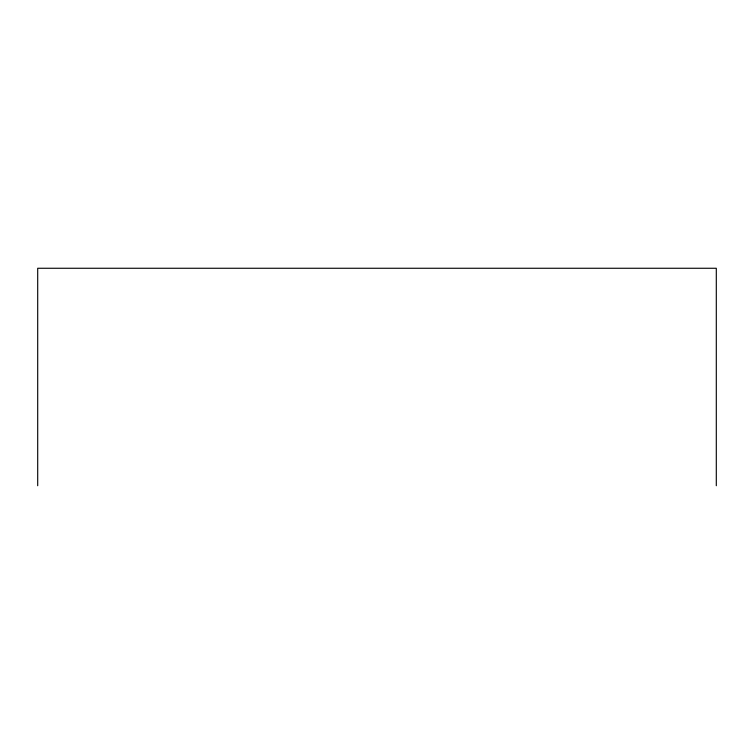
<?xml version="1.0" encoding="UTF-8"?>
<svg xmlns="http://www.w3.org/2000/svg" width="754" height="754" viewBox="0 0 754 754"><rect width="100%" height="100%" fill="white"/><g stroke="black" fill="none" stroke-linecap="round" stroke-linejoin="round"><path stroke-width="1.13" d="M716.3 485.736L716.3 268.264L37.7 268.264L37.7 485.736"/></g></svg>
